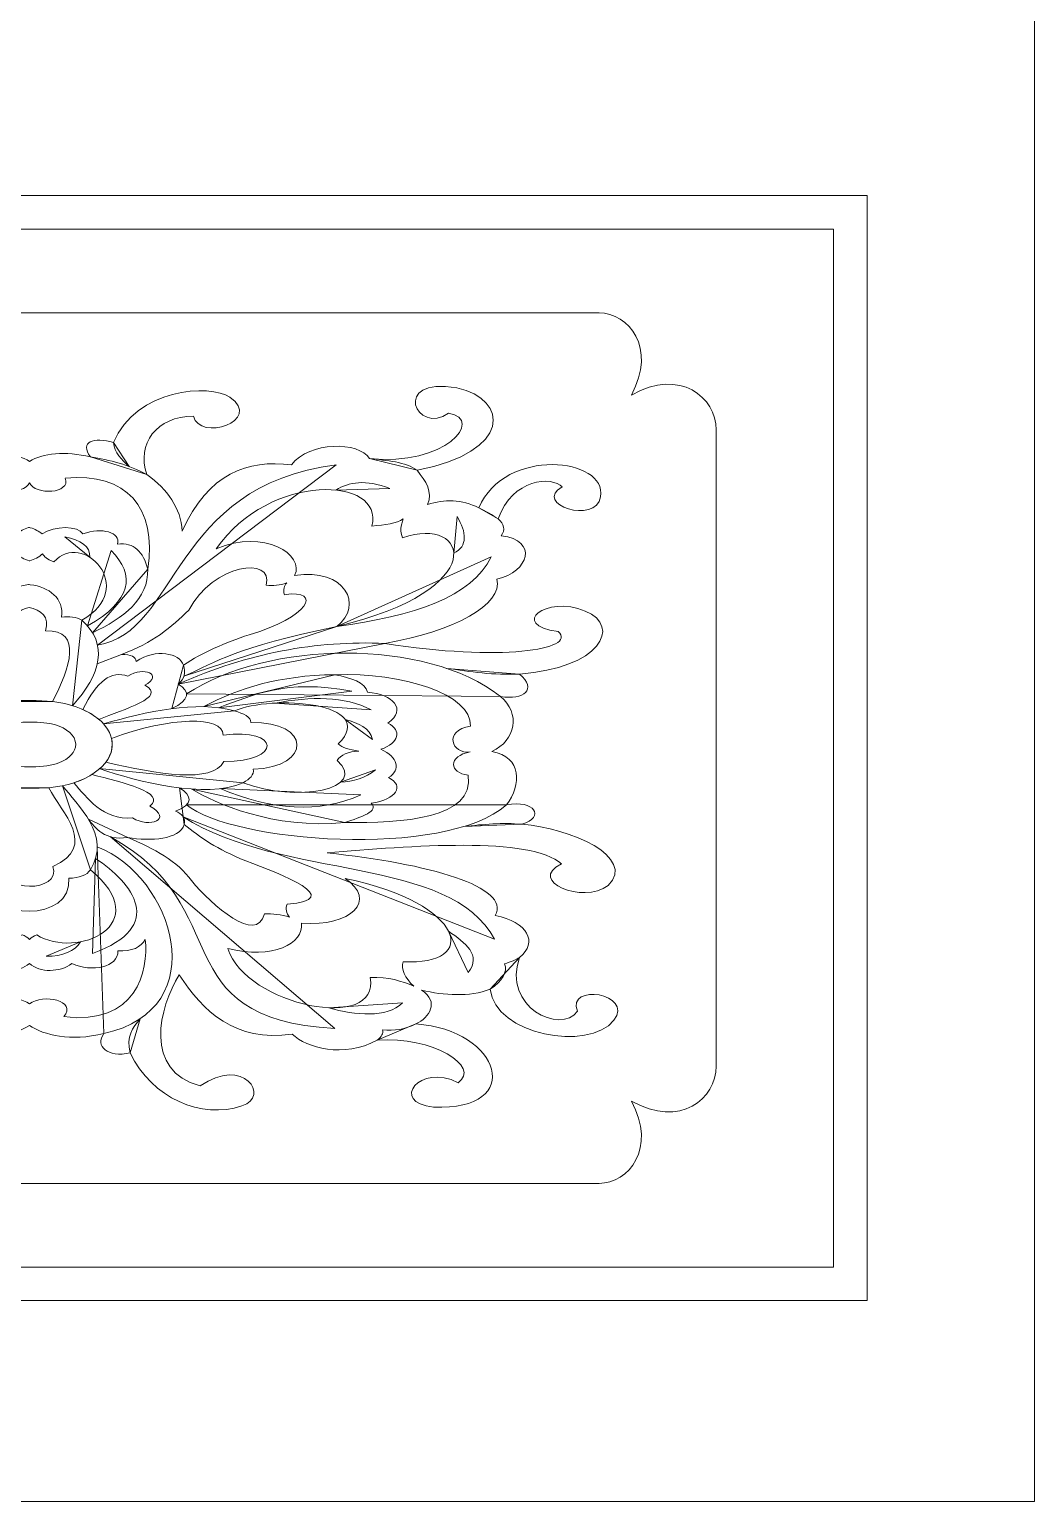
# Model space of a CAD drawing. Header units: centimetres. Extents: x 8.9 to 20.4, y -9.5 to 9.5.
# Drawn here: x 11.602 to 14.316, y -9.5 to -5.523 of the extents above; entities that cross this region are included whole.
import ezdxf

# ---------------------------------------------------------------- set-up
doc = ezdxf.new("R2010")
doc.units = ezdxf.units.CM
doc.header["$MEASUREMENT"] = 0
doc.layers.add('layer 1', color=7, linetype='Continuous')

msp = doc.modelspace()

# ---------------------------------------------------------------- linework, layer by layer
at = {"layer": 'layer 1', "color": 250, "lineweight": 9}
msp.add_open_spline([(14.31633, 9.5), (14.31633, 9.5), (14.31633, -9.5), (14.31633, -9.5), (14.31633, -9.5), (14.31633, -9.5), (8.88777, -9.5), (8.88777, -9.5), (8.88777, -9.5), (8.88777, -9.5), (8.88777, 9.5), (8.88777, 9.5), (8.88777, 9.5), (8.88777, 9.5), (14.31633, 9.5), (14.31633, 9.5)], degree=3, knots=[0, 0, 0, 0, 0.2, 0.2, 0.2, 0.2, 0.4, 0.4, 0.4, 0.4, 0.6, 0.6, 0.6, 0.6, 1, 1, 1, 1], dxfattribs=at)
at = {"layer": 'layer 1', "color": 7, "lineweight": 9}
for points, knots in [([(9.34015, -5.97142), (9.34015, -5.97142), (9.34015, -5.97142), (9.34015, -5.97142), (9.34015, -5.97142), (9.34015, -5.97142), (13.86396, -5.97142), (13.86396, -5.97142), (13.86396, -5.97142), (13.86396, -5.97142), (13.86396, -8.95712), (13.86396, -8.95712), (13.86396, -8.95712), (13.86396, -8.95712), (9.34015, -8.95712), (9.34015, -8.95712), (9.34015, -8.95712), (9.34015, -8.95712), (9.34015, -5.97142), (9.34015, -5.97142)], [0, 0, 0, 0, 0.1666667, 0.1666667, 0.1666667, 0.1666667, 0.3333333, 0.3333333, 0.3333333, 0.3333333, 0.5, 0.5, 0.5, 0.5, 0.6666667, 0.6666667, 0.6666667, 0.6666667, 1, 1, 1, 1]), ([(13.77347, -6.06189), (13.77347, -6.06189), (13.77347, -8.86666), (13.77347, -8.86666), (13.77347, -8.86666), (13.77347, -8.86666), (9.43064, -8.86666), (9.43064, -8.86666), (9.43064, -8.86666), (9.43064, -8.86666), (9.43064, -6.06189), (9.43064, -6.06189), (9.43064, -6.06189), (9.43064, -6.06189), (13.77347, -6.06189), (13.77347, -6.06189)], [0, 0, 0, 0, 0.2, 0.2, 0.2, 0.2, 0.4, 0.4, 0.4, 0.4, 0.6, 0.6, 0.6, 0.6, 1, 1, 1, 1]), ([(13.22774, -6.51043), (13.22774, -6.51043), (13.22774, -6.51043), (13.22774, -6.51043), (13.22774, -6.51043), (13.29737, -6.38243), (13.21987, -6.28866), (13.14013, -6.28809), (13.14013, -6.28809), (12.11475, -6.28809), (11.08935, -6.28809), (10.06394, -6.28809), (10.06394, -6.28809), (9.98423, -6.28866), (9.90671, -6.38243), (9.97634, -6.51043), (9.97634, -6.51043), (9.84487, -6.43613), (9.74716, -6.51687), (9.74728, -6.60476), (9.74728, -6.60476), (9.74728, -7.17775), (9.74728, -7.75077), (9.74728, -8.32378), (9.74728, -8.32378), (9.74716, -8.41168), (9.84487, -8.49242), (9.97634, -8.41811), (9.97634, -8.41811), (9.90671, -8.54611), (9.98423, -8.63988), (10.06394, -8.64046), (10.06394, -8.64046), (11.08935, -8.64046), (12.11475, -8.64046), (13.14013, -8.64046), (13.14013, -8.64046), (13.21987, -8.63988), (13.29737, -8.54611), (13.22774, -8.41811), (13.22774, -8.41811), (13.35924, -8.49242), (13.45694, -8.41168), (13.4568, -8.32378), (13.4568, -8.32378), (13.4568, -7.75077), (13.4568, -7.17775), (13.4568, -6.60476), (13.4568, -6.60476), (13.45694, -6.51687), (13.35924, -6.43613), (13.22774, -6.51043)], [0, 0, 0, 0, 0.0714286, 0.0714286, 0.0714286, 0.0714286, 0.1428571, 0.1428571, 0.1428571, 0.1428571, 0.2142857, 0.2142857, 0.2142857, 0.2142857, 0.2857143, 0.2857143, 0.2857143, 0.2857143, 0.3571429, 0.3571429, 0.3571429, 0.3571429, 0.4285714, 0.4285714, 0.4285714, 0.4285714, 0.5, 0.5, 0.5, 0.5, 0.5714286, 0.5714286, 0.5714286, 0.5714286, 0.6428571, 0.6428571, 0.6428571, 0.6428571, 0.7142857, 0.7142857, 0.7142857, 0.7142857, 0.7857143, 0.7857143, 0.7857143, 0.7857143, 0.8571429, 0.8571429, 0.8571429, 0.8571429, 1, 1, 1, 1]), ([(10.47003, -6.55886), (10.55575, -6.62166), (10.62922, -6.45944), (10.44767, -6.49063), (10.44767, -6.49063), (10.30714, -6.52263), (10.29692, -6.66233), (10.55522, -6.71355), (10.55522, -6.71355), (10.53133, -6.74259), (10.51223, -6.77217), (10.52706, -6.80565), (10.52706, -6.80565), (10.48125, -6.79112), (10.43512, -6.79185), (10.38855, -6.81487), (10.38855, -6.81487), (10.31801, -6.64866), (10.04038, -6.67951), (10.05985, -6.7852), (10.05985, -6.7852), (10.0715, -6.86223), (10.24523, -6.8032), (10.16313, -6.75854), (10.16313, -6.75854), (10.18982, -6.7287), (10.29816, -6.73494), (10.3366, -6.84502), (10.3366, -6.84502), (10.31965, -6.85768), (10.31668, -6.87512), (10.32778, -6.89032), (10.32778, -6.89032), (10.22697, -6.90291), (10.25252, -6.98705), (10.33993, -7.00774), (10.33993, -7.00774), (10.32278, -7.07621), (10.45392, -7.14856), (10.64211, -7.18118), (10.64211, -7.18118), (10.33302, -7.23046), (10.12112, -7.19889), (10.17381, -7.14896), (10.17381, -7.14896), (10.30981, -7.13178), (10.20695, -7.04971), (10.10115, -7.0937), (10.10115, -7.0937), (10.00015, -7.13602), (10.06259, -7.24834), (10.27821, -7.2639), (10.27821, -7.2639), (10.23088, -7.30451), (10.26624, -7.33577), (10.32971, -7.32451), (10.32971, -7.32451), (10.27531, -7.36969), (10.28853, -7.44318), (10.35308, -7.47331), (10.35308, -7.47331), (10.27192, -7.48853), (10.2727, -7.56221), (10.31334, -7.61774), (10.31334, -7.61774), (10.23901, -7.60235), (10.20731, -7.65037), (10.2728, -7.66986), (10.2728, -7.66986), (10.14044, -7.68071), (9.96207, -7.75775), (10.03902, -7.83484), (10.03902, -7.83484), (10.10746, -7.88732), (10.25984, -7.82231), (10.1653, -7.77708), (10.1653, -7.77708), (10.24757, -7.70139), (10.57508, -7.72842), (10.79816, -7.74707), (10.79816, -7.74707), (10.52446, -7.77586), (10.29985, -7.83868), (10.34432, -7.91599), (10.34432, -7.91599), (10.257, -7.93441), (10.22697, -7.98794), (10.27883, -8.02976), (10.27883, -8.02976), (10.32594, -8.16319), (10.16787, -8.23854), (10.12183, -8.17494), (10.12183, -8.17494), (10.1531, -8.09861), (9.9681, -8.12615), (10.02389, -8.19929), (10.02389, -8.19929), (10.09186, -8.28595), (10.34505, -8.23842), (10.35747, -8.11558), (10.35747, -8.11558), (10.41502, -8.13657), (10.48182, -8.13285), (10.54317, -8.11765), (10.54317, -8.11765), (10.49446, -8.15044), (10.52138, -8.19105), (10.55847, -8.20928), (10.55847, -8.20928), (10.32831, -8.22441), (10.26072, -8.44502), (10.51054, -8.43422), (10.51054, -8.43422), (10.63156, -8.42126), (10.54717, -8.31402), (10.44467, -8.36806), (10.44467, -8.36806), (10.38111, -8.32529), (10.51461, -8.24112), (10.66299, -8.25303), (10.66299, -8.25303), (10.75407, -8.30246), (10.85397, -8.27422), (10.89248, -8.23664), (10.89248, -8.23664), (11.04769, -8.25966), (11.13315, -8.17434), (11.19732, -8.07683), (11.19732, -8.07683), (11.25235, -8.1634), (11.29447, -8.33718), (11.1413, -8.37683), (11.1413, -8.37683), (11.02326, -8.2945), (10.95035, -8.4056), (11.02827, -8.43081), (11.02827, -8.43081), (11.13754, -8.46715), (11.27125, -8.41072), (11.33012, -8.2874), (11.33012, -8.2874), (11.39141, -8.30139), (11.4261, -8.26876), (11.40097, -8.23549), (11.40097, -8.23549), (11.49157, -8.25711), (11.56118, -8.24021), (11.60184, -8.21352), (11.60184, -8.21352), (11.6424, -8.24038), (11.7122, -8.25747), (11.80311, -8.23575), (11.80311, -8.23575), (11.778, -8.26905), (11.81267, -8.30167), (11.87396, -8.28768), (11.87396, -8.28768), (11.93285, -8.41101), (12.06657, -8.46744), (12.17583, -8.4311), (12.17583, -8.4311), (12.25376, -8.40589), (12.18084, -8.29479), (12.06278, -8.37712), (12.06278, -8.37712), (11.90964, -8.33747), (11.95172, -8.16369), (12.00678, -8.07711), (12.00678, -8.07711), (12.07093, -8.1746), (12.15639, -8.25992), (12.3116, -8.23692), (12.3116, -8.23692), (12.35013, -8.2745), (12.45003, -8.30272), (12.54112, -8.25332), (12.54112, -8.25332), (12.68949, -8.24141), (12.82299, -8.32558), (12.75941, -8.36835), (12.75941, -8.36835), (12.65691, -8.31428), (12.57252, -8.42154), (12.69356, -8.43451), (12.69356, -8.43451), (12.94336, -8.4453), (12.8758, -8.2247), (12.64561, -8.20956), (12.64561, -8.20956), (12.68272, -8.19131), (12.70964, -8.15073), (12.66093, -8.11794), (12.66093, -8.11794), (12.72228, -8.13314), (12.78905, -8.13686), (12.84663, -8.11584), (12.84663, -8.11584), (12.85902, -8.23869), (13.11222, -8.28623), (13.18021, -8.19956), (13.18021, -8.19956), (13.236, -8.12644), (13.05098, -8.09889), (13.08227, -8.17523), (13.08227, -8.17523), (13.03623, -8.23883), (12.87813, -8.16347), (12.92527, -8.03002), (12.92527, -8.03002), (12.97713, -7.98822), (12.94708, -7.9347), (12.85978, -7.91627), (12.85978, -7.91627), (12.90422, -7.83897), (12.67964, -7.77615), (12.40594, -7.74734), (12.40594, -7.74734), (12.62903, -7.72867), (12.95654, -7.70168), (13.0388, -7.77735), (13.0388, -7.77735), (12.94426, -7.82257), (13.09662, -7.88761), (13.16509, -7.83513), (13.16509, -7.83513), (13.24203, -7.75804), (13.06364, -7.68099), (12.93128, -7.67015), (12.93128, -7.67015), (12.99679, -7.65065), (12.96507, -7.60263), (12.89074, -7.61801), (12.89074, -7.61801), (12.9314, -7.56251), (12.93218, -7.48882), (12.85099, -7.47357), (12.85099, -7.47357), (12.91555, -7.44347), (12.92879, -7.36997), (12.87437, -7.32479), (12.87437, -7.32479), (12.93783, -7.33606), (12.97322, -7.3048), (12.92587, -7.26419), (12.92587, -7.26419), (13.14149, -7.2486), (13.20395, -7.13631), (13.10295, -7.09398), (13.10295, -7.09398), (12.99715, -7.05), (12.89426, -7.13207), (13.03027, -7.14925), (13.03027, -7.14925), (13.08296, -7.19918), (12.87106, -7.23075), (12.56199, -7.18147), (12.56199, -7.18147), (12.75016, -7.14885), (12.8813, -7.07649), (12.86414, -7.00803), (12.86414, -7.00803), (12.95158, -6.98734), (12.97713, -6.90319), (12.8763, -6.89061), (12.8763, -6.89061), (12.8874, -6.87541), (12.88443, -6.85794), (12.86751, -6.84528), (12.86751, -6.84528), (12.90594, -6.73523), (13.01425, -6.72899), (13.04097, -6.75883), (13.04097, -6.75883), (12.95887, -6.80348), (13.1326, -6.86251), (13.14426, -6.78547), (13.14426, -6.78547), (13.16372, -6.6798), (12.88607, -6.64894), (12.81553, -6.81514), (12.81553, -6.81514), (12.76896, -6.79212), (12.72285, -6.7914), (12.67705, -6.80594), (12.67705, -6.80594), (12.69185, -6.77246), (12.67278, -6.74286), (12.64888, -6.71383), (12.64888, -6.71383), (12.90718, -6.66262), (12.89693, -6.52293), (12.75641, -6.49092), (12.75641, -6.49092), (12.57488, -6.45972), (12.64833, -6.62194), (12.73405, -6.55912), (12.73405, -6.55912), (12.83311, -6.57773), (12.723, -6.70339), (12.52048, -6.68187), (12.52048, -6.68187), (12.49211, -6.63564), (12.35728, -6.63476), (12.31005, -6.69899), (12.31005, -6.69899), (12.19011, -6.68416), (12.08549, -6.72217), (12.01459, -6.87784), (12.01459, -6.87784), (12.01061, -6.81568), (11.9756, -6.76612), (11.91936, -6.72518), (11.91936, -6.72518), (11.88996, -6.64253), (11.94534, -6.56823), (12.04531, -6.56706), (12.04531, -6.56706), (12.05944, -6.63762), (12.23481, -6.57983), (12.14309, -6.51632), (12.14309, -6.51632), (12.0908, -6.4795), (11.88824, -6.49237), (11.8294, -6.63898), (11.8294, -6.63898), (11.7754, -6.62278), (11.73593, -6.63636), (11.76694, -6.67775), (11.76694, -6.67775), (11.69924, -6.6616), (11.63661, -6.66705), (11.60224, -6.68979), (11.60224, -6.68979), (11.56797, -6.66681), (11.50513, -6.66126), (11.43716, -6.67747), (11.43716, -6.67747), (11.46817, -6.63607), (11.42868, -6.62249), (11.3747, -6.63869), (11.3747, -6.63869), (11.31584, -6.49211), (11.1133, -6.47921), (11.06102, -6.51604), (11.06102, -6.51604), (10.96926, -6.57954), (11.14464, -6.63736), (11.15879, -6.5668), (11.15879, -6.5668), (11.25874, -6.56794), (11.31415, -6.64224), (11.28474, -6.72489), (11.28474, -6.72489), (11.2285, -6.76583), (11.19346, -6.8154), (11.18949, -6.87755), (11.18949, -6.87755), (11.11859, -6.72189), (11.01397, -6.68388), (10.89405, -6.6987), (10.89405, -6.6987), (10.8468, -6.63448), (10.71199, -6.63538), (10.68363, -6.68159), (10.68363, -6.68159), (10.48111, -6.70313), (10.37097, -6.57747), (10.47003, -6.55886)], [0, 0, 0, 0, 0.0107527, 0.0107527, 0.0107527, 0.0107527, 0.0215054, 0.0215054, 0.0215054, 0.0215054, 0.0322581, 0.0322581, 0.0322581, 0.0322581, 0.0430108, 0.0430108, 0.0430108, 0.0430108, 0.0537634, 0.0537634, 0.0537634, 0.0537634, 0.0645161, 0.0645161, 0.0645161, 0.0645161, 0.0752688, 0.0752688, 0.0752688, 0.0752688, 0.0860215, 0.0860215, 0.0860215, 0.0860215, 0.0967742, 0.0967742, 0.0967742, 0.0967742, 0.1075269, 0.1075269, 0.1075269, 0.1075269, 0.1182796, 0.1182796, 0.1182796, 0.1182796, 0.1290323, 0.1290323, 0.1290323, 0.1290323, 0.1397849, 0.1397849, 0.1397849, 0.1397849, 0.1505376, 0.1505376, 0.1505376, 0.1505376, 0.1612903, 0.1612903, 0.1612903, 0.1612903, 0.172043, 0.172043, 0.172043, 0.172043, 0.1827957, 0.1827957, 0.1827957, 0.1827957, 0.1935484, 0.1935484, 0.1935484, 0.1935484, 0.2043011, 0.2043011, 0.2043011, 0.2043011, 0.2150538, 0.2150538, 0.2150538, 0.2150538, 0.2258065, 0.2258065, 0.2258065, 0.2258065, 0.2365591, 0.2365591, 0.2365591, 0.2365591, 0.2473118, 0.2473118, 0.2473118, 0.2473118, 0.2580645, 0.2580645, 0.2580645, 0.2580645, 0.2688172, 0.2688172, 0.2688172, 0.2688172, 0.2795699, 0.2795699, 0.2795699, 0.2795699, 0.2903226, 0.2903226, 0.2903226, 0.2903226, 0.3010753, 0.3010753, 0.3010753, 0.3010753, 0.311828, 0.311828, 0.311828, 0.311828, 0.3225806, 0.3225806, 0.3225806, 0.3225806, 0.3333333, 0.3333333, 0.3333333, 0.3333333, 0.344086, 0.344086, 0.344086, 0.344086, 0.3548387, 0.3548387, 0.3548387, 0.3548387, 0.3655914, 0.3655914, 0.3655914, 0.3655914, 0.3763441, 0.3763441, 0.3763441, 0.3763441, 0.3870968, 0.3870968, 0.3870968, 0.3870968, 0.3978495, 0.3978495, 0.3978495, 0.3978495, 0.4086022, 0.4086022, 0.4086022, 0.4086022, 0.4193548, 0.4193548, 0.4193548, 0.4193548, 0.4301075, 0.4301075, 0.4301075, 0.4301075, 0.4408602, 0.4408602, 0.4408602, 0.4408602, 0.4516129, 0.4516129, 0.4516129, 0.4516129, 0.4623656, 0.4623656, 0.4623656, 0.4623656, 0.4731183, 0.4731183, 0.4731183, 0.4731183, 0.483871, 0.483871, 0.483871, 0.483871, 0.4946237, 0.4946237, 0.4946237, 0.4946237, 0.5053763, 0.5053763, 0.5053763, 0.5053763, 0.516129, 0.516129, 0.516129, 0.516129, 0.5268817, 0.5268817, 0.5268817, 0.5268817, 0.5376344, 0.5376344, 0.5376344, 0.5376344, 0.5483871, 0.5483871, 0.5483871, 0.5483871, 0.5591398, 0.5591398, 0.5591398, 0.5591398, 0.5698925, 0.5698925, 0.5698925, 0.5698925, 0.5806452, 0.5806452, 0.5806452, 0.5806452, 0.5913978, 0.5913978, 0.5913978, 0.5913978, 0.6021505, 0.6021505, 0.6021505, 0.6021505, 0.6129032, 0.6129032, 0.6129032, 0.6129032, 0.6236559, 0.6236559, 0.6236559, 0.6236559, 0.6344086, 0.6344086, 0.6344086, 0.6344086, 0.6451613, 0.6451613, 0.6451613, 0.6451613, 0.655914, 0.655914, 0.655914, 0.655914, 0.6666667, 0.6666667, 0.6666667, 0.6666667, 0.6774194, 0.6774194, 0.6774194, 0.6774194, 0.688172, 0.688172, 0.688172, 0.688172, 0.6989247, 0.6989247, 0.6989247, 0.6989247, 0.7096774, 0.7096774, 0.7096774, 0.7096774, 0.7204301, 0.7204301, 0.7204301, 0.7204301, 0.7311828, 0.7311828, 0.7311828, 0.7311828, 0.7419355, 0.7419355, 0.7419355, 0.7419355, 0.7526882, 0.7526882, 0.7526882, 0.7526882, 0.7634409, 0.7634409, 0.7634409, 0.7634409, 0.7741935, 0.7741935, 0.7741935, 0.7741935, 0.7849462, 0.7849462, 0.7849462, 0.7849462, 0.7956989, 0.7956989, 0.7956989, 0.7956989, 0.8064516, 0.8064516, 0.8064516, 0.8064516, 0.8172043, 0.8172043, 0.8172043, 0.8172043, 0.827957, 0.827957, 0.827957, 0.827957, 0.8387097, 0.8387097, 0.8387097, 0.8387097, 0.8494624, 0.8494624, 0.8494624, 0.8494624, 0.8602151, 0.8602151, 0.8602151, 0.8602151, 0.8709677, 0.8709677, 0.8709677, 0.8709677, 0.8817204, 0.8817204, 0.8817204, 0.8817204, 0.8924731, 0.8924731, 0.8924731, 0.8924731, 0.9032258, 0.9032258, 0.9032258, 0.9032258, 0.9139785, 0.9139785, 0.9139785, 0.9139785, 0.9247312, 0.9247312, 0.9247312, 0.9247312, 0.9354839, 0.9354839, 0.9354839, 0.9354839, 0.9462366, 0.9462366, 0.9462366, 0.9462366, 0.9569892, 0.9569892, 0.9569892, 0.9569892, 0.9677419, 0.9677419, 0.9677419, 0.9677419, 0.9784946, 0.9784946, 0.9784946, 0.9784946, 1, 1, 1, 1]), ([(11.8294, -6.63898), (11.8294, -6.63898), (11.8294, -6.63898), (11.8294, -6.63898), (11.8294, -6.63898), (11.83114, -6.66593), (11.85046, -6.68483), (11.87101, -6.70346), (11.87101, -6.70346), (11.87101, -6.70346), (11.8294, -6.63898), (11.8294, -6.63898)], [0, 0, 0, 0, 0.25, 0.25, 0.25, 0.25, 0.5, 0.5, 0.5, 0.5, 1, 1, 1, 1]), ([(11.91936, -6.72518), (11.91936, -6.72518), (11.91936, -6.72518), (11.91936, -6.72518), (11.91936, -6.72518), (11.87032, -6.69879), (11.81903, -6.68583), (11.76694, -6.67775), (11.76694, -6.67775), (11.76694, -6.67775), (11.91936, -6.72518), (11.91936, -6.72518)], [0, 0, 0, 0, 0.25, 0.25, 0.25, 0.25, 0.5, 0.5, 0.5, 0.5, 1, 1, 1, 1]), ([(12.64888, -6.71383), (12.64888, -6.71383), (12.64888, -6.71383), (12.64888, -6.71383), (12.64888, -6.71383), (12.61863, -6.69089), (12.56685, -6.6874), (12.52048, -6.68187), (12.52048, -6.68187), (12.52048, -6.68187), (12.64888, -6.71383), (12.64888, -6.71383)], [0, 0, 0, 0, 0.25, 0.25, 0.25, 0.25, 0.5, 0.5, 0.5, 0.5, 1, 1, 1, 1]), ([(11.60427, -6.869), (11.60427, -6.869), (11.60427, -6.869), (11.60427, -6.869), (11.60427, -6.869), (11.60212, -6.86833), (11.60122, -6.8683), (11.59981, -6.86871), (11.59981, -6.86871), (11.58704, -6.87262), (11.57605, -6.87822), (11.56769, -6.88515), (11.56769, -6.88515), (11.53487, -6.86256), (11.46921, -6.86301), (11.45813, -6.88509), (11.45813, -6.88509), (11.40635, -6.86647), (11.35509, -6.88129), (11.36434, -6.91275), (11.36434, -6.91275), (11.3192, -6.90744), (11.29455, -6.93408), (11.28259, -6.98057), (11.28259, -6.98057), (11.25664, -6.81342), (11.34034, -6.71869), (11.50539, -6.7348), (11.50539, -6.7348), (11.48906, -6.77706), (11.58649, -6.78144), (11.60198, -6.74739), (11.60198, -6.74739), (11.61706, -6.78175), (11.71508, -6.77746), (11.69869, -6.73509), (11.69869, -6.73509), (11.86374, -6.71898), (11.94743, -6.81371), (11.92151, -6.98086), (11.92151, -6.98086), (11.90955, -6.93436), (11.88488, -6.9077), (11.83974, -6.91304), (11.83974, -6.91304), (11.84901, -6.88156), (11.79775, -6.86675), (11.74597, -6.88537), (11.74597, -6.88537), (11.73489, -6.8633), (11.66921, -6.86285), (11.63641, -6.88544), (11.63641, -6.88544), (11.62805, -6.87851), (11.61704, -6.8729), (11.60427, -6.869)], [0, 0, 0, 0, 0.0666667, 0.0666667, 0.0666667, 0.0666667, 0.1333333, 0.1333333, 0.1333333, 0.1333333, 0.2, 0.2, 0.2, 0.2, 0.2666667, 0.2666667, 0.2666667, 0.2666667, 0.3333333, 0.3333333, 0.3333333, 0.3333333, 0.4, 0.4, 0.4, 0.4, 0.4666667, 0.4666667, 0.4666667, 0.4666667, 0.5333333, 0.5333333, 0.5333333, 0.5333333, 0.6, 0.6, 0.6, 0.6, 0.6666667, 0.6666667, 0.6666667, 0.6666667, 0.7333333, 0.7333333, 0.7333333, 0.7333333, 0.8, 0.8, 0.8, 0.8, 0.8666667, 0.8666667, 0.8666667, 0.8666667, 1, 1, 1, 1]), ([(12.43075, -6.6993), (12.43075, -6.6993), (12.43075, -6.6993), (12.43075, -6.6993), (12.43075, -6.6993), (11.98223, -6.75573), (12.0057, -7.15132), (11.78595, -7.18635), (11.78595, -7.18635), (11.78595, -7.18635), (12.43075, -6.6993), (12.43075, -6.6993)], [0, 0, 0, 0, 0.25, 0.25, 0.25, 0.25, 0.5, 0.5, 0.5, 0.5, 1, 1, 1, 1]), ([(12.60979, -6.89586), (12.60979, -6.89586), (12.60979, -6.89586), (12.60979, -6.89586), (12.60979, -6.89586), (12.78817, -6.83399), (12.85364, -7.03703), (12.43175, -7.13555), (12.43175, -7.13555), (12.50589, -7.07954), (12.45501, -6.97541), (12.31796, -6.99825), (12.31796, -6.99825), (12.34746, -6.9423), (12.23567, -6.87097), (12.10665, -6.92586), (12.10665, -6.92586), (12.25095, -6.71719), (12.56223, -6.73001), (12.52658, -6.86433), (12.52658, -6.86433), (12.56287, -6.86168), (12.59345, -6.85639), (12.61151, -6.84528), (12.61151, -6.84528), (12.6046, -6.86218), (12.60224, -6.87905), (12.60979, -6.89586)], [0, 0, 0, 0, 0.125, 0.125, 0.125, 0.125, 0.25, 0.25, 0.25, 0.25, 0.375, 0.375, 0.375, 0.375, 0.5, 0.5, 0.5, 0.5, 0.625, 0.625, 0.625, 0.625, 0.75, 0.75, 0.75, 0.75, 1, 1, 1, 1]), ([(12.57559, -6.76254), (12.57559, -6.76254), (12.57559, -6.76254), (12.57559, -6.76254), (12.57559, -6.76254), (12.50911, -6.73799), (12.46485, -6.74505), (12.42963, -6.76716), (12.42963, -6.76716), (12.42963, -6.76716), (12.57559, -6.76254), (12.57559, -6.76254)], [0, 0, 0, 0, 0.25, 0.25, 0.25, 0.25, 0.5, 0.5, 0.5, 0.5, 1, 1, 1, 1]), ([(12.75724, -6.83852), (12.75724, -6.83852), (12.75724, -6.83852), (12.75724, -6.83852), (12.75724, -6.83852), (12.78181, -6.88191), (12.78691, -6.91802), (12.74785, -6.93806), (12.74785, -6.93806), (12.74785, -6.93806), (12.75724, -6.83852), (12.75724, -6.83852)], [0, 0, 0, 0, 0.25, 0.25, 0.25, 0.25, 0.5, 0.5, 0.5, 0.5, 1, 1, 1, 1]), ([(12.86751, -6.84528), (12.86751, -6.84528), (12.86751, -6.84528), (12.86751, -6.84528), (12.86751, -6.84528), (12.85263, -6.83451), (12.83529, -6.82445), (12.81553, -6.81514), (12.81553, -6.81514), (12.81553, -6.81514), (12.86751, -6.84528), (12.86751, -6.84528)], [0, 0, 0, 0, 0.25, 0.25, 0.25, 0.25, 0.5, 0.5, 0.5, 0.5, 1, 1, 1, 1]), ([(11.60427, -7.02278), (11.60427, -7.02278), (11.60427, -7.02278), (11.60427, -7.02278), (11.60427, -7.02278), (11.60155, -7.02233), (11.60062, -7.02242), (11.59981, -7.02249), (11.59981, -7.02249), (11.55015, -7.02876), (11.50735, -7.05922), (11.51543, -7.11002), (11.51543, -7.11002), (11.49412, -7.10733), (11.47582, -7.11019), (11.4605, -7.11862), (11.4605, -7.11862), (11.30566, -7.03095), (11.4603, -6.8736), (11.53587, -6.96093), (11.53587, -6.96093), (11.55587, -6.95371), (11.5622, -6.94637), (11.56662, -6.93903), (11.56662, -6.93903), (11.57653, -6.94809), (11.58806, -6.95438), (11.6012, -6.95793), (11.6012, -6.95793), (11.60189, -6.95817), (11.6025, -6.95829), (11.60288, -6.95822), (11.60288, -6.95822), (11.61604, -6.95467), (11.62755, -6.94835), (11.63749, -6.93932), (11.63749, -6.93932), (11.6419, -6.94666), (11.64823, -6.954), (11.66823, -6.9612), (11.66823, -6.9612), (11.7438, -6.87386), (11.89842, -7.03124), (11.7436, -7.11891), (11.7436, -7.11891), (11.72828, -7.11047), (11.70999, -7.10762), (11.68865, -7.11031), (11.68865, -7.11031), (11.69673, -7.0595), (11.65393, -7.02904), (11.60427, -7.02278)], [0, 0, 0, 0, 0.0714286, 0.0714286, 0.0714286, 0.0714286, 0.1428571, 0.1428571, 0.1428571, 0.1428571, 0.2142857, 0.2142857, 0.2142857, 0.2142857, 0.2857143, 0.2857143, 0.2857143, 0.2857143, 0.3571429, 0.3571429, 0.3571429, 0.3571429, 0.4285714, 0.4285714, 0.4285714, 0.4285714, 0.5, 0.5, 0.5, 0.5, 0.5714286, 0.5714286, 0.5714286, 0.5714286, 0.6428571, 0.6428571, 0.6428571, 0.6428571, 0.7142857, 0.7142857, 0.7142857, 0.7142857, 0.7857143, 0.7857143, 0.7857143, 0.7857143, 0.8571429, 0.8571429, 0.8571429, 0.8571429, 1, 1, 1, 1]), ([(11.69764, -6.89333), (11.69764, -6.89333), (11.69764, -6.89333), (11.69764, -6.89333), (11.69764, -6.89333), (11.74082, -6.90281), (11.76644, -6.91937), (11.76487, -6.94883), (11.76487, -6.94883), (11.76487, -6.94883), (11.69764, -6.89333), (11.69764, -6.89333)], [0, 0, 0, 0, 0.25, 0.25, 0.25, 0.25, 0.5, 0.5, 0.5, 0.5, 1, 1, 1, 1]), ([(11.82282, -6.93067), (11.82282, -6.93067), (11.82282, -6.93067), (11.82282, -6.93067), (11.82282, -6.93067), (11.88852, -6.99785), (11.87878, -7.06586), (11.75915, -7.13433), (11.75915, -7.13433), (11.75915, -7.13433), (11.82282, -6.93067), (11.82282, -6.93067)], [0, 0, 0, 0, 0.25, 0.25, 0.25, 0.25, 0.5, 0.5, 0.5, 0.5, 1, 1, 1, 1]), ([(12.24132, -7.02447), (12.24132, -7.02447), (12.24132, -7.02447), (12.24132, -7.02447), (12.24132, -7.02447), (12.25986, -7.02543), (12.27835, -7.02531), (12.2967, -7.01768), (12.2967, -7.01768), (12.29053, -7.02599), (12.28574, -7.03512), (12.29058, -7.0498), (12.29058, -7.0498), (12.39627, -7.03424), (12.35533, -7.1124), (12.19521, -7.15807), (12.19521, -7.15807), (12.12998, -7.18011), (12.06864, -7.20556), (12.01809, -7.24038), (12.01809, -7.24038), (12.0082, -7.20778), (11.94248, -7.19408), (11.8906, -7.23001), (11.8906, -7.23001), (11.88993, -7.21824), (11.87599, -7.21047), (11.85097, -7.21102), (11.85097, -7.21102), (11.93504, -7.18076), (11.98533, -7.13684), (12.03275, -7.09174), (12.03275, -7.09174), (12.09719, -6.96701), (12.26308, -6.94363), (12.24132, -7.02447)], [0, 0, 0, 0, 0.1, 0.1, 0.1, 0.1, 0.2, 0.2, 0.2, 0.2, 0.3, 0.3, 0.3, 0.3, 0.4, 0.4, 0.4, 0.4, 0.5, 0.5, 0.5, 0.5, 0.6, 0.6, 0.6, 0.6, 0.7, 0.7, 0.7, 0.7, 0.8, 0.8, 0.8, 0.8, 1, 1, 1, 1]), ([(12.84853, -6.94742), (12.84853, -6.94742), (12.84853, -6.94742), (12.84853, -6.94742), (12.84853, -6.94742), (12.79825, -7.05538), (12.63963, -7.10805), (12.43175, -7.13555), (12.43175, -7.13555), (12.43175, -7.13555), (12.84853, -6.94742), (12.84853, -6.94742)], [0, 0, 0, 0, 0.25, 0.25, 0.25, 0.25, 0.5, 0.5, 0.5, 0.5, 1, 1, 1, 1]), ([(11.92151, -6.98086), (11.92151, -6.98086), (11.92151, -6.98086), (11.92151, -6.98086), (11.92151, -6.98086), (11.92442, -7.06041), (11.85502, -7.11455), (11.77246, -7.15249), (11.77246, -7.15249), (11.77246, -7.15249), (11.92151, -6.98086), (11.92151, -6.98086)], [0, 0, 0, 0, 0.25, 0.25, 0.25, 0.25, 0.5, 0.5, 0.5, 0.5, 1, 1, 1, 1]), ([(11.53982, -7.33823), (11.53982, -7.33823), (11.53982, -7.33823), (11.53982, -7.33823), (11.53982, -7.33823), (11.49322, -7.24684), (11.45656, -7.14546), (11.55851, -7.1472), (11.55851, -7.1472), (11.54658, -7.11083), (11.57114, -7.08996), (11.60124, -7.0844), (11.60124, -7.0844), (11.63205, -7.0895), (11.65775, -7.11047), (11.64559, -7.14748), (11.64559, -7.14748), (11.74751, -7.14575), (11.71088, -7.24712), (11.66428, -7.33851), (11.66428, -7.33851), (11.66428, -7.33851), (11.53982, -7.33823), (11.53982, -7.33823)], [0, 0, 0, 0, 0.1428571, 0.1428571, 0.1428571, 0.1428571, 0.2857143, 0.2857143, 0.2857143, 0.2857143, 0.4285714, 0.4285714, 0.4285714, 0.4285714, 0.5714286, 0.5714286, 0.5714286, 0.5714286, 0.7142857, 0.7142857, 0.7142857, 0.7142857, 1, 1, 1, 1]), ([(11.7436, -7.11891), (11.7436, -7.11891), (11.7436, -7.11891), (11.7436, -7.11891), (11.7436, -7.11891), (11.81593, -7.18197), (11.79528, -7.2656), (11.7183, -7.34974), (11.7183, -7.34974), (11.7183, -7.34974), (11.7436, -7.11891), (11.7436, -7.11891)], [0, 0, 0, 0, 0.25, 0.25, 0.25, 0.25, 0.5, 0.5, 0.5, 0.5, 1, 1, 1, 1]), ([(12.43175, -7.13555), (12.43175, -7.13555), (12.43175, -7.13555), (12.43175, -7.13555), (12.43175, -7.13555), (12.15338, -7.19365), (12.11006, -7.2297), (12.01938, -7.27034), (12.01938, -7.27034), (12.01938, -7.27034), (12.43175, -7.13555), (12.43175, -7.13555)], [0, 0, 0, 0, 0.25, 0.25, 0.25, 0.25, 0.5, 0.5, 0.5, 0.5, 1, 1, 1, 1]), ([(12.56199, -7.18147), (12.56199, -7.18147), (12.56199, -7.18147), (12.56199, -7.18147), (12.56199, -7.18147), (12.37763, -7.17346), (12.19177, -7.20716), (12.00408, -7.29116), (12.00408, -7.29116), (12.00408, -7.29116), (12.56199, -7.18147), (12.56199, -7.18147)], [0, 0, 0, 0, 0.25, 0.25, 0.25, 0.25, 0.5, 0.5, 0.5, 0.5, 1, 1, 1, 1]), ([(12.87437, -7.32479), (12.87437, -7.32479), (12.87437, -7.32479), (12.87437, -7.32479), (12.87437, -7.32479), (12.67059, -7.16565), (12.24725, -7.17351), (12.02617, -7.31776), (12.02617, -7.31776), (12.02617, -7.31776), (12.87437, -7.32479), (12.87437, -7.32479)], [0, 0, 0, 0, 0.25, 0.25, 0.25, 0.25, 0.5, 0.5, 0.5, 0.5, 1, 1, 1, 1]), ([(11.85097, -7.21102), (11.85097, -7.21102), (11.85097, -7.21102), (11.85097, -7.21102), (11.85097, -7.21102), (11.85097, -7.21102), (11.78469, -7.23683), (11.78469, -7.23683), (11.78469, -7.23683), (11.78469, -7.23683), (11.85097, -7.21102), (11.85097, -7.21102)], [0, 0, 0, 0, 0.25, 0.25, 0.25, 0.25, 0.5, 0.5, 0.5, 0.5, 1, 1, 1, 1]), ([(11.91326, -7.29471), (11.91326, -7.29471), (11.91326, -7.29471), (11.91326, -7.29471), (11.91326, -7.29471), (11.96552, -7.26602), (11.91102, -7.24184), (11.86784, -7.26974), (11.86784, -7.26974), (11.82353, -7.25406), (11.78412, -7.28239), (11.74654, -7.36034), (11.74654, -7.36034), (11.76317, -7.36783), (11.77778, -7.37684), (11.78974, -7.38699), (11.78974, -7.38699), (11.85511, -7.35913), (11.97696, -7.32657), (11.91326, -7.29471)], [0, 0, 0, 0, 0.1666667, 0.1666667, 0.1666667, 0.1666667, 0.3333333, 0.3333333, 0.3333333, 0.3333333, 0.5, 0.5, 0.5, 0.5, 0.6666667, 0.6666667, 0.6666667, 0.6666667, 1, 1, 1, 1]), ([(12.01809, -7.24038), (12.01809, -7.24038), (12.01809, -7.24038), (12.01809, -7.24038), (12.01809, -7.24038), (12.02405, -7.26066), (12.02207, -7.27648), (12.00408, -7.29116), (12.00408, -7.29116), (12.0373, -7.31035), (12.03439, -7.33542), (11.98666, -7.35767), (11.98666, -7.35767), (11.98666, -7.35767), (12.01809, -7.24038), (12.01809, -7.24038)], [0, 0, 0, 0, 0.2, 0.2, 0.2, 0.2, 0.4, 0.4, 0.4, 0.4, 0.6, 0.6, 0.6, 0.6, 1, 1, 1, 1]), ([(12.42663, -7.26595), (12.42663, -7.26595), (12.42663, -7.26595), (12.42663, -7.26595), (12.42663, -7.26595), (12.27592, -7.26816), (12.16785, -7.30158), (12.07312, -7.35236), (12.07312, -7.35236), (12.07312, -7.35236), (12.42663, -7.26595), (12.42663, -7.26595)], [0, 0, 0, 0, 0.25, 0.25, 0.25, 0.25, 0.5, 0.5, 0.5, 0.5, 1, 1, 1, 1]), ([(12.47288, -7.31013), (12.47288, -7.31013), (12.47288, -7.31013), (12.47288, -7.31013), (12.47288, -7.31013), (12.29065, -7.27739), (12.20717, -7.32095), (12.1129, -7.35515), (12.1129, -7.35515), (12.1129, -7.35515), (12.47288, -7.31013), (12.47288, -7.31013)], [0, 0, 0, 0, 0.25, 0.25, 0.25, 0.25, 0.5, 0.5, 0.5, 0.5, 1, 1, 1, 1]), ([(12.42663, -7.26595), (12.42663, -7.26595), (12.42663, -7.26595), (12.42663, -7.26595), (12.42663, -7.26595), (12.60889, -7.25959), (12.79884, -7.31931), (12.7927, -7.4047), (12.7927, -7.4047), (12.71944, -7.41704), (12.74177, -7.48136), (12.79263, -7.47447), (12.79263, -7.47447), (12.73131, -7.48553), (12.73565, -7.53231), (12.78662, -7.53741), (12.78662, -7.53741), (12.80554, -7.65547), (12.60791, -7.66708), (12.45347, -7.6655), (12.45347, -7.6655), (12.49839, -7.65016), (12.5475, -7.63523), (12.52508, -7.61331), (12.52508, -7.61331), (12.59368, -7.60309), (12.61618, -7.56617), (12.57166, -7.54408), (12.57166, -7.54408), (12.60575, -7.52223), (12.59759, -7.4891), (12.55126, -7.46754), (12.55126, -7.46754), (12.60019, -7.4499), (12.60851, -7.41694), (12.57019, -7.39676), (12.57019, -7.39676), (12.62276, -7.35949), (12.58365, -7.31811), (12.51478, -7.31359), (12.51478, -7.31359), (12.50947, -7.28602), (12.47048, -7.27479), (12.42663, -7.26595)], [0, 0, 0, 0, 0.0833333, 0.0833333, 0.0833333, 0.0833333, 0.1666667, 0.1666667, 0.1666667, 0.1666667, 0.25, 0.25, 0.25, 0.25, 0.3333333, 0.3333333, 0.3333333, 0.3333333, 0.4166667, 0.4166667, 0.4166667, 0.4166667, 0.5, 0.5, 0.5, 0.5, 0.5833333, 0.5833333, 0.5833333, 0.5833333, 0.6666667, 0.6666667, 0.6666667, 0.6666667, 0.75, 0.75, 0.75, 0.75, 0.8333333, 0.8333333, 0.8333333, 0.8333333, 1, 1, 1, 1]), ([(12.92587, -7.26419), (12.92587, -7.26419), (12.92587, -7.26419), (12.92587, -7.26419), (12.92587, -7.26419), (12.85533, -7.26795), (12.79289, -7.2578), (12.72847, -7.24888), (12.72847, -7.24888), (12.72847, -7.24888), (12.92587, -7.26419), (12.92587, -7.26419)], [0, 0, 0, 0, 0.25, 0.25, 0.25, 0.25, 0.5, 0.5, 0.5, 0.5, 1, 1, 1, 1]), ([(11.65481, -7.57132), (11.65481, -7.57132), (11.65481, -7.57132), (11.65481, -7.57132), (11.65481, -7.57132), (11.75211, -7.56303), (11.82675, -7.51284), (11.82559, -7.45305), (11.82559, -7.45305), (11.82447, -7.39631), (11.75536, -7.34915), (11.66484, -7.33859), (11.66484, -7.33859), (11.62538, -7.3357), (11.58542, -7.33341), (11.53944, -7.33828), (11.53944, -7.33828), (11.44884, -7.34881), (11.37963, -7.39597), (11.37852, -7.45279), (11.37852, -7.45279), (11.37732, -7.51258), (11.45199, -7.56277), (11.54929, -7.57105), (11.54929, -7.57105), (11.58473, -7.57332), (11.61964, -7.57347), (11.65481, -7.57132)], [0, 0, 0, 0, 0.125, 0.125, 0.125, 0.125, 0.25, 0.25, 0.25, 0.25, 0.375, 0.375, 0.375, 0.375, 0.5, 0.5, 0.5, 0.5, 0.625, 0.625, 0.625, 0.625, 0.75, 0.75, 0.75, 0.75, 1, 1, 1, 1]), ([(12.15538, -7.36346), (12.15538, -7.36346), (12.15538, -7.36346), (12.15538, -7.36346), (12.15538, -7.36346), (12.05251, -7.33504), (11.91767, -7.36575), (11.80216, -7.39898), (11.80216, -7.39898), (11.80216, -7.39898), (12.15538, -7.36346), (12.15538, -7.36346)], [0, 0, 0, 0, 0.25, 0.25, 0.25, 0.25, 0.5, 0.5, 0.5, 0.5, 1, 1, 1, 1]), ([(12.15538, -7.36346), (12.15538, -7.36346), (12.15538, -7.36346), (12.15538, -7.36346), (12.15538, -7.36346), (12.25545, -7.32031), (12.54755, -7.33956), (12.43616, -7.45283), (12.43616, -7.45283), (12.44603, -7.46289), (12.46652, -7.4692), (12.49176, -7.47225), (12.49176, -7.47225), (12.46226, -7.4739), (12.44255, -7.48236), (12.43268, -7.49766), (12.43268, -7.49766), (12.51993, -7.57463), (12.32227, -7.61369), (12.17954, -7.558), (12.17954, -7.558), (12.19733, -7.54756), (12.20922, -7.53655), (12.20645, -7.52164), (12.20645, -7.52164), (12.36622, -7.51549), (12.36376, -7.39173), (12.19957, -7.39504), (12.19957, -7.39504), (12.2009, -7.38031), (12.18107, -7.37111), (12.15538, -7.36346)], [0, 0, 0, 0, 0.1111111, 0.1111111, 0.1111111, 0.1111111, 0.2222222, 0.2222222, 0.2222222, 0.2222222, 0.3333333, 0.3333333, 0.3333333, 0.3333333, 0.4444444, 0.4444444, 0.4444444, 0.4444444, 0.5555556, 0.5555556, 0.5555556, 0.5555556, 0.6666667, 0.6666667, 0.6666667, 0.6666667, 0.7777778, 0.7777778, 0.7777778, 0.7777778, 1, 1, 1, 1]), ([(12.52503, -7.36115), (12.52503, -7.36115), (12.52503, -7.36115), (12.52503, -7.36115), (12.52503, -7.36115), (12.45289, -7.32241), (12.36221, -7.32534), (12.26496, -7.34288), (12.26496, -7.34288), (12.26496, -7.34288), (12.52503, -7.36115), (12.52503, -7.36115)], [0, 0, 0, 0, 0.25, 0.25, 0.25, 0.25, 0.5, 0.5, 0.5, 0.5, 1, 1, 1, 1]), ([(11.53637, -7.3999), (11.53637, -7.3999), (11.53637, -7.3999), (11.53637, -7.3999), (11.53637, -7.3999), (11.50194, -7.40917), (11.4777, -7.42964), (11.47724, -7.45348), (11.47724, -7.45348), (11.47677, -7.47652), (11.498, -7.49754), (11.53096, -7.50686), (11.53096, -7.50686), (11.57424, -7.51908), (11.64604, -7.51798), (11.68148, -7.50421), (11.68148, -7.50421), (11.70917, -7.49344), (11.72728, -7.47476), (11.72686, -7.45374), (11.72686, -7.45374), (11.72638, -7.43046), (11.70317, -7.41034), (11.66992, -7.40081), (11.66992, -7.40081), (11.63959, -7.39211), (11.56716, -7.39164), (11.53637, -7.3999)], [0, 0, 0, 0, 0.125, 0.125, 0.125, 0.125, 0.25, 0.25, 0.25, 0.25, 0.375, 0.375, 0.375, 0.375, 0.5, 0.5, 0.5, 0.5, 0.625, 0.625, 0.625, 0.625, 0.75, 0.75, 0.75, 0.75, 1, 1, 1, 1]), ([(12.12665, -7.5008), (12.12665, -7.5008), (12.12665, -7.5008), (12.12665, -7.5008), (12.12665, -7.5008), (12.09709, -7.5605), (11.9472, -7.5352), (11.80854, -7.50219), (11.80854, -7.50219), (11.81982, -7.48717), (11.82594, -7.47052), (11.82559, -7.45305), (11.82559, -7.45305), (11.82546, -7.44804), (11.82485, -7.44311), (11.82373, -7.43827), (11.82373, -7.43827), (11.98328, -7.37901), (12.12488, -7.37639), (12.12522, -7.4291), (12.12522, -7.4291), (12.27995, -7.40879), (12.28622, -7.50176), (12.12665, -7.5008)], [0, 0, 0, 0, 0.1428571, 0.1428571, 0.1428571, 0.1428571, 0.2857143, 0.2857143, 0.2857143, 0.2857143, 0.4285714, 0.4285714, 0.4285714, 0.4285714, 0.5714286, 0.5714286, 0.5714286, 0.5714286, 0.7142857, 0.7142857, 0.7142857, 0.7142857, 1, 1, 1, 1]), ([(12.52824, -7.44113), (12.52824, -7.44113), (12.52824, -7.44113), (12.52824, -7.44113), (12.52824, -7.44113), (12.523, -7.4102), (12.4899, -7.39714), (12.45461, -7.38673), (12.45461, -7.38673), (12.45461, -7.38673), (12.52824, -7.44113), (12.52824, -7.44113)], [0, 0, 0, 0, 0.25, 0.25, 0.25, 0.25, 0.5, 0.5, 0.5, 0.5, 1, 1, 1, 1]), ([(11.77061, -7.53577), (11.77061, -7.53577), (11.77061, -7.53577), (11.77061, -7.53577), (11.77061, -7.53577), (11.85214, -7.55731), (11.97339, -7.58391), (11.92725, -7.62118), (11.92725, -7.62118), (11.99088, -7.65704), (11.92589, -7.68128), (11.88076, -7.65299), (11.88076, -7.65299), (11.79963, -7.65923), (11.75793, -7.5987), (11.72183, -7.55802), (11.72183, -7.55802), (11.74001, -7.55212), (11.75643, -7.54461), (11.77061, -7.53577)], [0, 0, 0, 0, 0.1666667, 0.1666667, 0.1666667, 0.1666667, 0.3333333, 0.3333333, 0.3333333, 0.3333333, 0.5, 0.5, 0.5, 0.5, 0.6666667, 0.6666667, 0.6666667, 0.6666667, 1, 1, 1, 1]), ([(12.17954, -7.558), (12.17954, -7.558), (12.17954, -7.558), (12.17954, -7.558), (12.17954, -7.558), (12.07617, -7.60245), (11.89639, -7.5553), (11.79048, -7.51971), (11.79048, -7.51971), (11.79048, -7.51971), (12.17954, -7.558), (12.17954, -7.558)], [0, 0, 0, 0, 0.25, 0.25, 0.25, 0.25, 0.5, 0.5, 0.5, 0.5, 1, 1, 1, 1]), ([(12.53644, -7.5229), (12.53644, -7.5229), (12.53644, -7.5229), (12.53644, -7.5229), (12.53644, -7.5229), (12.5093, -7.5457), (12.47663, -7.55433), (12.44209, -7.5564), (12.44209, -7.5564), (12.44209, -7.5564), (12.53644, -7.5229), (12.53644, -7.5229)], [0, 0, 0, 0, 0.25, 0.25, 0.25, 0.25, 0.5, 0.5, 0.5, 0.5, 1, 1, 1, 1]), ([(11.65478, -7.57132), (11.65478, -7.57132), (11.65478, -7.57132), (11.65478, -7.57132), (11.65478, -7.57132), (11.68846, -7.63881), (11.78834, -7.72961), (11.66551, -7.78394), (11.66551, -7.78394), (11.68896, -7.85737), (11.51614, -7.85393), (11.53859, -7.78365), (11.53859, -7.78365), (11.41576, -7.72935), (11.51561, -7.63853), (11.54929, -7.57103), (11.54929, -7.57103), (11.54929, -7.57103), (11.65478, -7.57132), (11.65478, -7.57132)], [0, 0, 0, 0, 0.1666667, 0.1666667, 0.1666667, 0.1666667, 0.3333333, 0.3333333, 0.3333333, 0.3333333, 0.5, 0.5, 0.5, 0.5, 0.6666667, 0.6666667, 0.6666667, 0.6666667, 1, 1, 1, 1]), ([(11.76646, -7.79281), (11.76646, -7.79281), (11.76646, -7.79281), (11.76646, -7.79281), (11.76646, -7.79281), (11.82528, -7.70053), (11.72929, -7.61591), (11.69154, -7.56603), (11.69154, -7.56603), (11.69154, -7.56603), (11.76646, -7.79281), (11.76646, -7.79281)], [0, 0, 0, 0, 0.25, 0.25, 0.25, 0.25, 0.5, 0.5, 0.5, 0.5, 1, 1, 1, 1]), ([(12.02019, -7.67098), (12.02019, -7.67098), (12.02019, -7.67098), (12.02019, -7.67098), (12.02019, -7.67098), (12.02379, -7.6527), (12.01412, -7.64189), (11.99688, -7.63433), (11.99688, -7.63433), (12.04519, -7.61636), (12.04133, -7.59339), (12.00759, -7.57197), (12.00759, -7.57197), (12.00759, -7.57197), (12.02019, -7.67098), (12.02019, -7.67098)], [0, 0, 0, 0, 0.2, 0.2, 0.2, 0.2, 0.4, 0.4, 0.4, 0.4, 0.6, 0.6, 0.6, 0.6, 1, 1, 1, 1]), ([(12.45347, -7.6655), (12.45347, -7.6655), (12.45347, -7.6655), (12.45347, -7.6655), (12.45347, -7.6655), (12.26093, -7.68476), (12.10035, -7.61203), (12.04097, -7.57494), (12.04097, -7.57494), (12.04097, -7.57494), (12.45347, -7.6655), (12.45347, -7.6655)], [0, 0, 0, 0, 0.25, 0.25, 0.25, 0.25, 0.5, 0.5, 0.5, 0.5, 1, 1, 1, 1]), ([(12.49705, -7.59024), (12.49705, -7.59024), (12.49705, -7.59024), (12.49705, -7.59024), (12.49705, -7.59024), (12.38464, -7.64162), (12.25647, -7.63233), (12.11737, -7.57368), (12.11737, -7.57368), (12.11737, -7.57368), (12.49705, -7.59024), (12.49705, -7.59024)], [0, 0, 0, 0, 0.25, 0.25, 0.25, 0.25, 0.5, 0.5, 0.5, 0.5, 1, 1, 1, 1]), ([(12.89074, -7.61801), (12.89074, -7.61801), (12.89074, -7.61801), (12.89074, -7.61801), (12.89074, -7.61801), (12.72056, -7.76428), (12.14941, -7.71898), (12.02634, -7.61755), (12.02634, -7.61755), (12.02634, -7.61755), (12.89074, -7.61801), (12.89074, -7.61801)], [0, 0, 0, 0, 0.25, 0.25, 0.25, 0.25, 0.5, 0.5, 0.5, 0.5, 1, 1, 1, 1]), ([(11.86743, -7.70563), (11.86743, -7.70563), (11.86743, -7.70563), (11.86743, -7.70563), (11.86743, -7.70563), (11.8063, -7.71626), (11.77866, -7.67897), (11.7611, -7.65637), (11.7611, -7.65637), (11.7611, -7.65637), (11.86743, -7.70563), (11.86743, -7.70563)], [0, 0, 0, 0, 0.25, 0.25, 0.25, 0.25, 0.5, 0.5, 0.5, 0.5, 1, 1, 1, 1]), ([(12.30442, -7.92143), (12.30442, -7.92143), (12.30442, -7.92143), (12.30442, -7.92143), (12.30442, -7.92143), (12.29499, -7.90975), (12.29291, -7.89802), (12.29818, -7.88623), (12.29818, -7.88623), (12.4578, -7.87119), (12.28324, -7.80601), (12.18665, -7.76898), (12.18665, -7.76898), (12.10808, -7.73785), (12.06182, -7.70456), (12.02019, -7.67098), (12.02019, -7.67098), (12.00637, -7.71133), (11.92994, -7.71703), (11.86743, -7.70563), (11.86743, -7.70563), (11.93769, -7.73592), (12.00234, -7.77003), (12.03978, -7.82245), (12.03978, -7.82245), (12.09499, -7.88847), (12.21603, -7.9958), (12.23648, -7.91206), (12.23648, -7.91206), (12.25905, -7.91134), (12.28169, -7.9134), (12.30442, -7.92143)], [0, 0, 0, 0, 0.1111111, 0.1111111, 0.1111111, 0.1111111, 0.2222222, 0.2222222, 0.2222222, 0.2222222, 0.3333333, 0.3333333, 0.3333333, 0.3333333, 0.4444444, 0.4444444, 0.4444444, 0.4444444, 0.5555556, 0.5555556, 0.5555556, 0.5555556, 0.6666667, 0.6666667, 0.6666667, 0.6666667, 0.7777778, 0.7777778, 0.7777778, 0.7777778, 1, 1, 1, 1]), ([(12.85835, -7.98081), (12.85835, -7.98081), (12.85835, -7.98081), (12.85835, -7.98081), (12.85835, -7.98081), (12.73743, -7.75382), (12.28614, -7.82255), (12.01705, -7.64968), (12.01705, -7.64968), (12.01705, -7.64968), (12.85835, -7.98081), (12.85835, -7.98081)], [0, 0, 0, 0, 0.25, 0.25, 0.25, 0.25, 0.5, 0.5, 0.5, 0.5, 1, 1, 1, 1]), ([(12.93128, -7.67015), (12.93128, -7.67015), (12.93128, -7.67015), (12.93128, -7.67015), (12.93128, -7.67015), (12.88056, -7.66546), (12.82728, -7.67034), (12.77537, -7.67606), (12.77537, -7.67606), (12.77537, -7.67606), (12.93128, -7.67015), (12.93128, -7.67015)], [0, 0, 0, 0, 0.25, 0.25, 0.25, 0.25, 0.5, 0.5, 0.5, 0.5, 1, 1, 1, 1]), ([(12.42653, -8.22234), (12.42653, -8.22234), (12.42653, -8.22234), (12.42653, -8.22234), (12.42653, -8.22234), (11.9543, -8.19188), (12.17083, -7.89528), (11.81961, -7.70359), (11.81961, -7.70359), (11.81961, -7.70359), (12.42653, -8.22234), (12.42653, -8.22234)], [0, 0, 0, 0, 0.25, 0.25, 0.25, 0.25, 0.5, 0.5, 0.5, 0.5, 1, 1, 1, 1]), ([(11.80311, -8.23575), (11.80311, -8.23575), (11.80311, -8.23575), (11.80311, -8.23575), (11.80311, -8.23575), (12.10477, -8.16852), (11.99009, -7.8099), (11.78507, -7.73116), (11.78507, -7.73116), (11.78507, -7.73116), (11.80311, -8.23575), (11.80311, -8.23575)], [0, 0, 0, 0, 0.25, 0.25, 0.25, 0.25, 0.5, 0.5, 0.5, 0.5, 1, 1, 1, 1]), ([(11.60217, -7.98112), (11.60217, -7.98112), (11.60217, -7.98112), (11.60217, -7.98112), (11.60217, -7.98112), (11.59669, -7.97574), (11.59025, -7.9715), (11.58258, -7.96863), (11.58258, -7.96863), (11.47358, -8.03608), (11.25891, -7.94073), (11.43764, -7.79252), (11.43764, -7.79252), (11.4461, -7.80748), (11.46795, -7.81538), (11.49593, -7.81559), (11.49593, -7.81559), (11.48397, -7.93434), (11.72018, -7.93529), (11.70815, -7.81585), (11.70815, -7.81585), (11.73615, -7.81566), (11.75798, -7.80777), (11.76646, -7.79281), (11.76646, -7.79281), (11.94517, -7.94099), (11.73052, -8.03636), (11.62152, -7.96889), (11.62152, -7.96889), (11.61399, -7.97171), (11.6076, -7.97585), (11.60217, -7.98112)], [0, 0, 0, 0, 0.1111111, 0.1111111, 0.1111111, 0.1111111, 0.2222222, 0.2222222, 0.2222222, 0.2222222, 0.3333333, 0.3333333, 0.3333333, 0.3333333, 0.4444444, 0.4444444, 0.4444444, 0.4444444, 0.5555556, 0.5555556, 0.5555556, 0.5555556, 0.6666667, 0.6666667, 0.6666667, 0.6666667, 0.7777778, 0.7777778, 0.7777778, 0.7777778, 1, 1, 1, 1]), ([(11.77242, -8.01934), (11.77242, -8.01934), (11.77242, -8.01934), (11.77242, -8.01934), (11.77242, -8.01934), (11.97448, -7.94616), (11.87947, -7.82796), (11.78052, -7.76271), (11.78052, -7.76271), (11.78052, -7.76271), (11.77242, -8.01934), (11.77242, -8.01934)], [0, 0, 0, 0, 0.25, 0.25, 0.25, 0.25, 0.5, 0.5, 0.5, 0.5, 1, 1, 1, 1]), ([(12.45441, -7.81628), (12.45441, -7.81628), (12.45441, -7.81628), (12.45441, -7.81628), (12.45441, -7.81628), (12.78333, -7.88477), (12.81853, -8.05356), (12.61094, -8.04139), (12.61094, -8.04139), (12.60584, -8.06246), (12.61549, -8.08453), (12.63992, -8.10757), (12.63992, -8.10757), (12.60741, -8.09386), (12.57262, -8.08207), (12.52193, -8.08381), (12.52193, -8.08381), (12.55141, -8.23385), (12.18703, -8.16143), (12.13742, -8.00536), (12.13742, -8.00536), (12.25914, -8.03646), (12.34372, -7.99218), (12.33655, -7.93758), (12.33655, -7.93758), (12.47165, -7.94749), (12.54233, -7.87531), (12.45441, -7.81628)], [0, 0, 0, 0, 0.125, 0.125, 0.125, 0.125, 0.25, 0.25, 0.25, 0.25, 0.375, 0.375, 0.375, 0.375, 0.5, 0.5, 0.5, 0.5, 0.625, 0.625, 0.625, 0.625, 0.75, 0.75, 0.75, 0.75, 1, 1, 1, 1]), ([(11.60222, -8.15547), (11.60222, -8.15547), (11.60222, -8.15547), (11.60222, -8.15547), (11.60222, -8.15547), (11.5655, -8.12602), (11.47181, -8.14644), (11.50958, -8.18962), (11.50958, -8.18962), (11.31391, -8.21486), (11.27893, -8.06503), (11.28965, -7.98115), (11.28965, -7.98115), (11.29942, -8.00147), (11.32583, -8.01429), (11.36305, -8.01189), (11.36305, -8.01189), (11.36136, -8.05595), (11.43375, -8.0707), (11.48743, -8.04597), (11.48743, -8.04597), (11.52028, -8.07075), (11.57214, -8.07109), (11.60189, -8.04665), (11.60189, -8.04665), (11.63153, -8.07137), (11.68367, -8.07113), (11.71665, -8.04625), (11.71665, -8.04625), (11.77035, -8.07096), (11.84274, -8.05623), (11.84103, -8.01217), (11.84103, -8.01217), (11.87825, -8.01458), (11.90468, -8.00176), (11.91445, -7.98143), (11.91445, -7.98143), (11.92515, -8.0653), (11.89019, -8.21512), (11.69452, -8.18991), (11.69452, -8.18991), (11.73215, -8.14684), (11.63921, -8.12642), (11.60222, -8.15547)], [0, 0, 0, 0, 0.0833333, 0.0833333, 0.0833333, 0.0833333, 0.1666667, 0.1666667, 0.1666667, 0.1666667, 0.25, 0.25, 0.25, 0.25, 0.3333333, 0.3333333, 0.3333333, 0.3333333, 0.4166667, 0.4166667, 0.4166667, 0.4166667, 0.5, 0.5, 0.5, 0.5, 0.5833333, 0.5833333, 0.5833333, 0.5833333, 0.6666667, 0.6666667, 0.6666667, 0.6666667, 0.75, 0.75, 0.75, 0.75, 0.8333333, 0.8333333, 0.8333333, 0.8333333, 1, 1, 1, 1]), ([(11.73989, -7.98772), (11.73989, -7.98772), (11.73989, -7.98772), (11.73989, -7.98772), (11.73989, -7.98772), (11.72426, -8.01339), (11.69311, -8.02654), (11.64719, -8.02686), (11.64719, -8.02686), (11.64719, -8.02686), (11.73989, -7.98772), (11.73989, -7.98772)], [0, 0, 0, 0, 0.25, 0.25, 0.25, 0.25, 0.5, 0.5, 0.5, 0.5, 1, 1, 1, 1]), ([(12.7872, -8.07053), (12.7872, -8.07053), (12.7872, -8.07053), (12.7872, -8.07053), (12.7872, -8.07053), (12.82377, -8.02328), (12.77909, -7.99051), (12.73374, -7.95884), (12.73374, -7.95884), (12.73374, -7.95884), (12.7872, -8.07053), (12.7872, -8.07053)], [0, 0, 0, 0, 0.25, 0.25, 0.25, 0.25, 0.5, 0.5, 0.5, 0.5, 1, 1, 1, 1]), ([(12.84663, -8.11584), (12.84663, -8.11584), (12.84663, -8.11584), (12.84663, -8.11584), (12.84663, -8.11584), (12.87887, -8.09341), (12.89391, -8.06911), (12.88514, -8.04739), (12.88514, -8.04739), (12.90239, -8.0416), (12.91688, -8.03579), (12.92527, -8.03002), (12.92527, -8.03002), (12.92527, -8.03002), (12.84663, -8.11584), (12.84663, -8.11584)], [0, 0, 0, 0, 0.2, 0.2, 0.2, 0.2, 0.4, 0.4, 0.4, 0.4, 0.6, 0.6, 0.6, 0.6, 1, 1, 1, 1]), ([(12.60958, -8.15261), (12.60958, -8.15261), (12.60958, -8.15261), (12.60958, -8.15261), (12.60958, -8.15261), (12.56671, -8.19424), (12.48254, -8.18628), (12.41014, -8.16581), (12.41014, -8.16581), (12.41014, -8.16581), (12.60958, -8.15261), (12.60958, -8.15261)], [0, 0, 0, 0, 0.25, 0.25, 0.25, 0.25, 0.5, 0.5, 0.5, 0.5, 1, 1, 1, 1]), ([(11.87396, -8.28768), (11.87396, -8.28768), (11.87396, -8.28768), (11.87396, -8.28768), (11.87396, -8.28768), (11.86252, -8.24376), (11.88111, -8.21931), (11.90058, -8.19588), (11.90058, -8.19588), (11.90058, -8.19588), (11.87396, -8.28768), (11.87396, -8.28768)], [0, 0, 0, 0, 0.25, 0.25, 0.25, 0.25, 0.5, 0.5, 0.5, 0.5, 1, 1, 1, 1]), ([(12.64561, -8.20956), (12.64561, -8.20956), (12.64561, -8.20956), (12.64561, -8.20956), (12.64561, -8.20956), (12.61733, -8.2237), (12.58739, -8.22909), (12.55575, -8.22568), (12.55575, -8.22568), (12.55737, -8.23483), (12.55434, -8.24405), (12.54112, -8.25332), (12.54112, -8.25332), (12.54112, -8.25332), (12.64561, -8.20956), (12.64561, -8.20956)], [0, 0, 0, 0, 0.2, 0.2, 0.2, 0.2, 0.4, 0.4, 0.4, 0.4, 0.6, 0.6, 0.6, 0.6, 1, 1, 1, 1])]:
    msp.add_open_spline(points, degree=3, knots=knots, dxfattribs=at)

doc.saveas('drawing.dxf')
